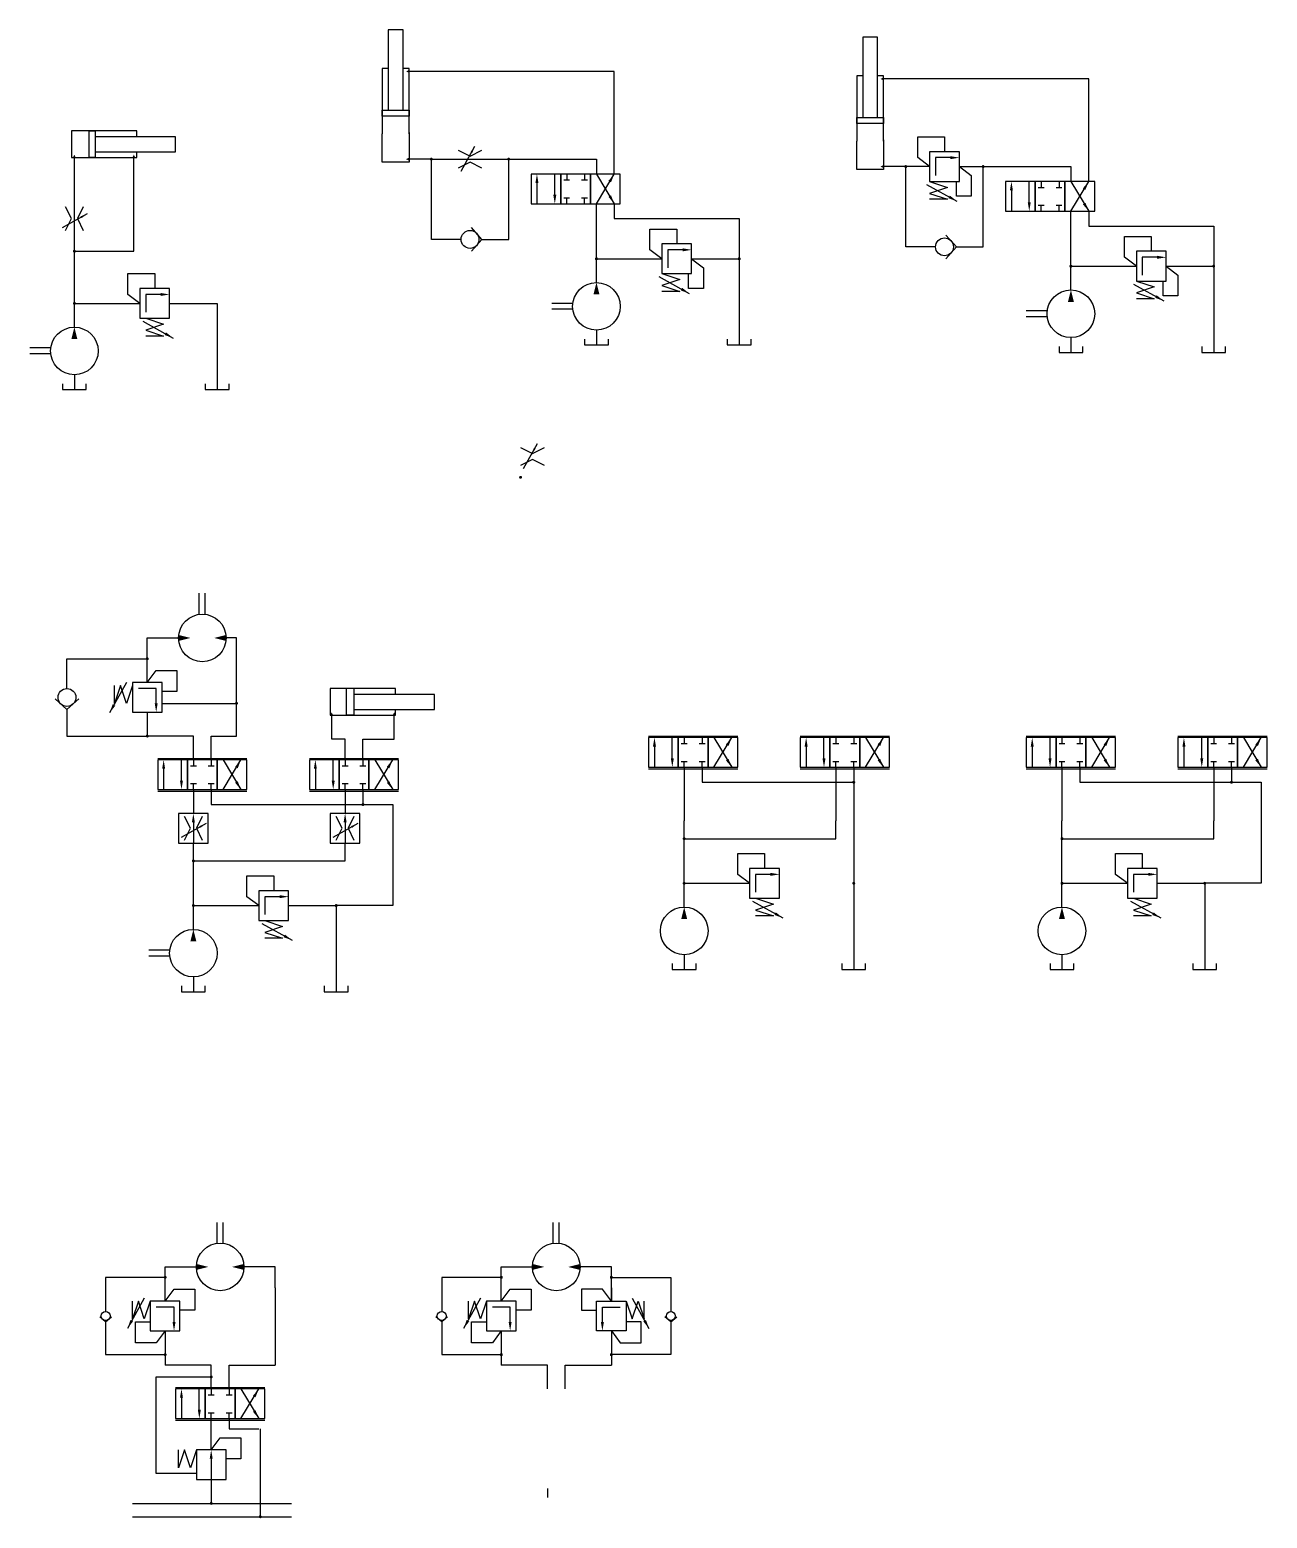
# Model space of a CAD drawing. Header units: inches. Extents: x 0 to 281, y -41 to 106.
# Drawn here: x 49.22 to 75.22, y 1.06 to 32.34 of the extents above; entities that cross this region are included whole.
import ezdxf
from ezdxf.lldxf.tags import DXFTag

# ---------------------------------------------------------------- set-up
doc = ezdxf.new("R2010")
doc.units = ezdxf.units.IN
doc.header["$LTSCALE"] = 0.08
doc.header["$MEASUREMENT"] = 0
tags = doc.linetypes.add('HIDDEN', pattern=[0.375, 0.25, -0.125]).pattern_tags.tags
tags[6:7] = [DXFTag(74, 4), DXFTag(75, 0), DXFTag(340, '0'), DXFTag(46, 1.0), DXFTag(50, 0.0), DXFTag(44, 0.0), DXFTag(45, 0.0)]
tags[4:5] = [DXFTag(74, 4), DXFTag(75, 0), DXFTag(340, '0'), DXFTag(46, 1.0), DXFTag(50, 0.0), DXFTag(44, 0.0), DXFTag(45, 0.0)]
tags = doc.linetypes.add('HIDDEN4', pattern=[0.09375, 0.0625, -0.03125]).pattern_tags.tags
tags[6:7] = [DXFTag(74, 4), DXFTag(75, 0), DXFTag(340, '0'), DXFTag(46, 1.0), DXFTag(50, 0.0), DXFTag(44, 0.0), DXFTag(45, 0.0)]
tags[4:5] = [DXFTag(74, 4), DXFTag(75, 0), DXFTag(340, '0'), DXFTag(46, 1.0), DXFTag(50, 0.0), DXFTag(44, 0.0), DXFTag(45, 0.0)]

msp = doc.modelspace()

# ---------------------------------------------------------------- linework, layer by layer
for p, q in [((58.281, 29.375), (58.573, 29.901)), ((68.125, 29.781), (68.125, 29.156)), ((68.75, 29.781), (68.125, 29.781)), ((68.75, 29.156), (68.75, 29.781)), ((59.75, 29.312), (59.75, 28.688)), ((60.375, 29.312), (59.75, 29.312)), ((60.375, 29.312), (60.375, 28.688)), ((61, 29.312), (60.375, 29.312)), ((60.375, 28.688), (60.375, 29.312)), ((61, 28.688), (61, 29.312)), ((61, 29.312), (61, 28.688)), ((61.625, 29.312), (61, 29.312)), ((61, 28.688), (61, 29.312)), ((61.125, 28.688), (61.5, 29.312)), ((61.125, 29.312), (61.5, 28.688)), ((61.625, 28.688), (61.625, 29.312)), ((68.062, 29.094), (68.7, 28.74)), ((68.125, 29.156), (68.75, 29.156)), ((68.125, 29.156), (68.5, 29.031)), ((69.719, 29.156), (69.719, 28.531)), ((70.344, 29.156), (69.719, 29.156)), ((70.344, 29.156), (70.344, 28.531)), ((70.969, 29.156), (70.344, 29.156)), ((70.344, 28.531), (70.344, 29.156)), ((70.969, 28.531), (70.969, 29.156)), ((70.969, 29.156), (70.969, 28.531)), ((71.594, 29.156), (70.969, 29.156)), ((70.969, 28.531), (70.969, 29.156)), ((71.094, 28.531), (71.469, 29.156)), ((71.094, 29.156), (71.469, 28.531)), ((71.594, 28.531), (71.594, 29.156)), ((68.5, 29.031), (68.125, 28.906)), ((68.125, 28.906), (68.5, 28.781)), ((68.5, 28.781), (68.125, 28.781)), ((49.906, 28.188), (50.432, 28.479)), ((59.75, 28.688), (60.375, 28.688)), ((60.375, 28.688), (61, 28.688)), ((61, 28.688), (61.625, 28.688)), ((69.719, 28.531), (70.344, 28.531)), ((70.344, 28.531), (70.969, 28.531)), ((70.969, 28.531), (71.594, 28.531)), ((62.5, 27.844), (62.5, 27.219)), ((63.125, 27.844), (62.5, 27.844)), ((63.125, 27.219), (63.125, 27.844)), ((72.469, 27.688), (72.469, 27.062)), ((73.094, 27.688), (72.469, 27.688)), ((73.094, 27.062), (73.094, 27.688)), ((62.5, 27.219), (63.125, 27.219)), ((62.5, 27.219), (62.875, 27.094)), ((51.531, 26.906), (51.531, 26.281)), ((52.156, 26.906), (51.531, 26.906)), ((52.156, 26.281), (52.156, 26.906)), ((62.438, 27.156), (63.075, 26.802)), ((62.875, 27.094), (62.5, 26.969)), ((62.5, 26.969), (62.875, 26.844)), ((72.406, 27), (73.044, 26.646)), ((72.469, 27.062), (73.094, 27.062)), ((72.469, 27.062), (72.844, 26.938)), ((72.844, 26.938), (72.469, 26.812)), ((62.875, 26.844), (62.5, 26.844)), ((72.469, 26.812), (72.844, 26.688)), ((72.844, 26.688), (72.469, 26.688)), ((51.531, 26.281), (52.156, 26.281)), ((51.656, 26.281), (52.031, 26.156)), ((51.594, 26.219), (52.231, 25.865)), ((52.031, 26.156), (51.656, 26.031)), ((51.656, 26.031), (52.031, 25.906)), ((52.031, 25.906), (51.656, 25.906)), ((60.875, 25.844), (60.875, 25.719)), ((60.875, 25.719), (61.375, 25.719)), ((61.375, 25.719), (61.375, 25.844)), ((63.875, 25.844), (63.875, 25.719)), ((63.875, 25.719), (64.375, 25.719)), ((64.375, 25.719), (64.375, 25.844)), ((70.844, 25.688), (70.844, 25.562)), ((71.344, 25.562), (71.344, 25.688)), ((73.844, 25.688), (73.844, 25.562)), ((74.344, 25.562), (74.344, 25.688)), ((70.844, 25.562), (71.344, 25.562)), ((73.844, 25.562), (74.344, 25.562)), ((49.906, 24.906), (49.906, 24.781)), ((49.906, 24.781), (50.406, 24.781)), ((50.406, 24.781), (50.406, 24.906)), ((52.906, 24.906), (52.906, 24.781)), ((52.906, 24.781), (53.406, 24.781)), ((53.406, 24.781), (53.406, 24.906)), ((59.594, 23.125), (59.886, 23.651)), ((51.25, 18.625), (50.896, 17.988)), ((51.125, 18.562), (51, 18.188)), ((51, 18.188), (51, 18.562)), ((51.25, 18.188), (51.125, 18.562)), ((51.375, 18.562), (51.25, 18.188)), ((52, 18.625), (51.375, 18.625)), ((51.375, 18.625), (51.375, 18)), ((52, 18), (52, 18.625)), ((51.375, 18), (52, 18)), ((62.219, 17.5), (64.094, 17.5)), ((62.219, 17.469), (62.219, 16.844)), ((62.844, 17.469), (62.219, 17.469)), ((62.844, 17.469), (62.844, 16.844)), ((63.469, 17.469), (62.844, 17.469)), ((62.844, 16.844), (62.844, 17.469)), ((63.469, 16.844), (63.469, 17.469)), ((63.469, 17.469), (63.469, 16.844)), ((64.094, 17.469), (63.469, 17.469)), ((63.469, 16.844), (63.469, 17.469)), ((63.594, 16.844), (63.969, 17.469)), ((63.594, 17.469), (63.969, 16.844)), ((64.094, 16.844), (64.094, 17.469)), ((65.406, 17.5), (67.281, 17.5)), ((65.406, 17.469), (65.406, 16.844)), ((66.031, 17.469), (65.406, 17.469)), ((66.031, 17.469), (66.031, 16.844)), ((66.656, 17.469), (66.031, 17.469)), ((66.031, 16.844), (66.031, 17.469)), ((66.656, 16.844), (66.656, 17.469)), ((66.656, 17.469), (66.656, 16.844)), ((67.281, 17.469), (66.656, 17.469)), ((66.656, 16.844), (66.656, 17.469)), ((66.781, 16.844), (67.156, 17.469)), ((66.781, 17.469), (67.156, 16.844)), ((67.281, 16.844), (67.281, 17.469)), ((70.156, 17.5), (72.031, 17.5)), ((70.156, 17.469), (70.156, 16.844)), ((70.781, 17.469), (70.156, 17.469)), ((70.781, 17.469), (70.781, 16.844)), ((71.406, 17.469), (70.781, 17.469)), ((70.781, 16.844), (70.781, 17.469)), ((71.406, 16.844), (71.406, 17.469)), ((71.406, 17.469), (71.406, 16.844)), ((72.031, 17.469), (71.406, 17.469)), ((71.406, 16.844), (71.406, 17.469)), ((71.531, 16.844), (71.906, 17.469)), ((71.531, 17.469), (71.906, 16.844)), ((72.031, 16.844), (72.031, 17.469)), ((73.344, 17.5), (75.219, 17.5)), ((73.344, 17.469), (73.344, 16.844)), ((73.969, 17.469), (73.344, 17.469)), ((73.969, 17.469), (73.969, 16.844)), ((74.594, 17.469), (73.969, 17.469)), ((73.969, 16.844), (73.969, 17.469)), ((74.594, 16.844), (74.594, 17.469)), ((74.594, 17.469), (74.594, 16.844)), ((75.219, 17.469), (74.594, 17.469)), ((74.594, 16.844), (74.594, 17.469)), ((74.719, 16.844), (75.094, 17.469)), ((74.719, 17.469), (75.094, 16.844)), ((75.219, 16.844), (75.219, 17.469)), ((51.906, 17.031), (53.781, 17.031)), ((51.906, 17), (51.906, 16.375)), ((52.531, 17), (51.906, 17)), ((52.531, 17), (52.531, 16.375)), ((53.156, 17), (52.531, 17)), ((52.531, 16.375), (52.531, 17)), ((53.156, 16.375), (53.156, 17)), ((53.156, 17), (53.156, 16.375)), ((53.781, 17), (53.156, 17)), ((53.156, 16.375), (53.156, 17)), ((53.281, 16.375), (53.656, 17)), ((53.281, 17), (53.656, 16.375)), ((53.781, 16.375), (53.781, 17)), ((55.094, 17.031), (56.969, 17.031)), ((55.094, 17), (55.094, 16.375)), ((55.719, 17), (55.094, 17)), ((55.719, 17), (55.719, 16.375)), ((56.344, 17), (55.719, 17)), ((55.719, 16.375), (55.719, 17)), ((56.344, 16.375), (56.344, 17)), ((56.344, 17), (56.344, 16.375)), ((56.969, 17), (56.344, 17)), ((56.344, 16.375), (56.344, 17)), ((56.469, 16.375), (56.844, 17)), ((56.469, 17), (56.844, 16.375)), ((56.969, 16.375), (56.969, 17)), ((62.219, 16.844), (62.844, 16.844)), ((62.219, 16.812), (64.094, 16.812)), ((62.844, 16.844), (63.469, 16.844)), ((63.469, 16.844), (64.094, 16.844)), ((65.406, 16.844), (66.031, 16.844)), ((65.406, 16.812), (67.281, 16.812)), ((66.031, 16.844), (66.656, 16.844)), ((66.656, 16.844), (67.281, 16.844)), ((70.156, 16.844), (70.781, 16.844)), ((70.156, 16.812), (72.031, 16.812)), ((70.781, 16.844), (71.406, 16.844)), ((71.406, 16.844), (72.031, 16.844)), ((73.344, 16.844), (73.969, 16.844)), ((73.344, 16.812), (75.219, 16.812)), ((73.969, 16.844), (74.594, 16.844)), ((74.594, 16.844), (75.219, 16.844)), ((51.906, 16.375), (52.531, 16.375)), ((51.906, 16.344), (53.781, 16.344)), ((52.531, 16.375), (53.156, 16.375)), ((53.156, 16.375), (53.781, 16.375)), ((55.094, 16.375), (55.719, 16.375)), ((55.094, 16.344), (56.969, 16.344)), ((55.719, 16.375), (56.344, 16.375)), ((56.344, 16.375), (56.969, 16.375)), ((52.344, 15.875), (52.344, 15.25)), ((52.969, 15.875), (52.344, 15.875)), ((52.406, 15.375), (52.932, 15.667)), ((52.969, 15.25), (52.969, 15.875)), ((55.531, 15.875), (55.531, 15.25)), ((56.156, 15.875), (55.531, 15.875)), ((55.594, 15.375), (56.119, 15.667)), ((56.156, 15.25), (56.156, 15.875)), ((52.344, 15.25), (52.969, 15.25)), ((55.531, 15.25), (56.156, 15.25)), ((64.344, 14.719), (64.344, 14.094)), ((64.969, 14.719), (64.344, 14.719)), ((64.969, 14.094), (64.969, 14.719)), ((72.281, 14.719), (72.281, 14.094)), ((72.906, 14.719), (72.281, 14.719)), ((72.906, 14.094), (72.906, 14.719)), ((54.031, 14.25), (54.031, 13.625)), ((54.656, 14.25), (54.031, 14.25)), ((54.656, 13.625), (54.656, 14.25)), ((64.344, 14.094), (64.969, 14.094)), ((64.469, 14.094), (64.844, 13.969)), ((72.281, 14.094), (72.906, 14.094)), ((72.406, 14.094), (72.781, 13.969)), ((64.406, 14.031), (65.044, 13.677)), ((64.844, 13.969), (64.469, 13.844)), ((64.469, 13.844), (64.844, 13.719)), ((72.344, 14.031), (72.981, 13.677)), ((72.781, 13.969), (72.406, 13.844)), ((72.406, 13.844), (72.781, 13.719)), ((54.031, 13.625), (54.656, 13.625)), ((54.094, 13.562), (54.731, 13.209)), ((54.156, 13.625), (54.531, 13.5)), ((54.531, 13.5), (54.156, 13.375)), ((64.844, 13.719), (64.469, 13.719)), ((72.781, 13.719), (72.406, 13.719)), ((54.156, 13.375), (54.531, 13.25)), ((54.531, 13.25), (54.156, 13.25)), ((62.719, 12.719), (62.719, 12.594)), ((62.719, 12.594), (63.219, 12.594)), ((63.219, 12.594), (63.219, 12.719)), ((66.281, 12.719), (66.281, 12.594)), ((66.281, 12.594), (66.781, 12.594)), ((66.781, 12.594), (66.781, 12.719)), ((70.656, 12.719), (70.656, 12.594)), ((70.656, 12.594), (71.156, 12.594)), ((71.156, 12.594), (71.156, 12.719)), ((73.656, 12.719), (73.656, 12.594)), ((73.656, 12.594), (74.156, 12.594)), ((74.156, 12.594), (74.156, 12.719)), ((52.406, 12.25), (52.406, 12.125)), ((52.906, 12.125), (52.906, 12.25)), ((55.406, 12.25), (55.406, 12.125)), ((55.906, 12.125), (55.906, 12.25)), ((52.406, 12.125), (52.906, 12.125)), ((55.406, 12.125), (55.906, 12.125)), ((51.625, 5.688), (51.271, 5.05)), ((58.688, 5.688), (58.334, 5.05)), ((61.875, 5.688), (62.229, 5.05)), ((51.5, 5.625), (51.375, 5.25)), ((51.375, 5.25), (51.375, 5.625)), ((51.625, 5.25), (51.5, 5.625)), ((51.75, 5.625), (51.625, 5.25)), ((52.375, 5.625), (51.75, 5.625)), ((51.75, 5.625), (51.75, 5)), ((52.375, 5), (52.375, 5.625)), ((58.562, 5.625), (58.438, 5.25)), ((58.438, 5.25), (58.438, 5.625)), ((58.688, 5.25), (58.562, 5.625)), ((58.812, 5.625), (58.688, 5.25)), ((59.438, 5.625), (58.812, 5.625)), ((58.812, 5.625), (58.812, 5)), ((59.438, 5), (59.438, 5.625)), ((61.125, 5.625), (61.75, 5.625)), ((61.125, 5), (61.125, 5.625)), ((61.75, 5.625), (61.75, 5)), ((61.75, 5.625), (61.875, 5.25)), ((61.875, 5.25), (62, 5.625)), ((62, 5.625), (62.125, 5.25)), ((62.125, 5.25), (62.125, 5.625)), ((51.75, 5), (52.375, 5)), ((58.812, 5), (59.438, 5)), ((61.75, 5), (61.125, 5)), ((52.281, 3.812), (54.156, 3.812)), ((52.281, 3.781), (52.281, 3.156)), ((52.906, 3.781), (52.281, 3.781)), ((52.906, 3.781), (52.906, 3.156)), ((53.531, 3.781), (52.906, 3.781)), ((52.906, 3.156), (52.906, 3.781)), ((53.531, 3.156), (53.531, 3.781)), ((53.531, 3.781), (53.531, 3.156)), ((54.156, 3.781), (53.531, 3.781)), ((53.531, 3.156), (53.531, 3.781)), ((53.656, 3.156), (54.031, 3.781)), ((53.656, 3.781), (54.031, 3.156)), ((54.156, 3.156), (54.156, 3.781)), ((52.281, 3.156), (52.906, 3.156)), ((52.906, 3.156), (53.531, 3.156)), ((53.531, 3.156), (54.156, 3.156)), ((52.281, 3.125), (54.156, 3.125)), ((52.469, 2.5), (52.344, 2.125)), ((52.344, 2.125), (52.344, 2.5)), ((52.594, 2.125), (52.469, 2.5)), ((52.719, 2.5), (52.594, 2.125)), ((52.719, 2.5), (52.719, 1.875)), ((53.344, 2.5), (52.719, 2.5)), ((53.344, 1.875), (53.344, 2.5)), ((52.719, 1.875), (53.344, 1.875))]:
    msp.add_line(p, q)
for points in [[(56.75, 30.656), (57.063, 30.656), (57.063, 32.344), (56.75, 32.344), (56.75, 30.656)], [(66.719, 30.5), (67.031, 30.5), (67.031, 32.188), (66.719, 32.188), (66.719, 30.5)], [(56.75, 31.531), (56.625, 31.531), (56.625, 30.156)], [(57.188, 30.156), (57.188, 30.156), (57.188, 31.531), (57.063, 31.531)], [(61.5, 29.312), (61.5, 31.469), (57.188, 31.469)], [(66.719, 31.375), (66.594, 31.375), (66.594, 30)], [(67.156, 30), (67.156, 30), (67.156, 31.375), (67.031, 31.375)], [(71.469, 29.156), (71.469, 31.312), (67.156, 31.312)], [(56.625, 30.656), (57.188, 30.656), (57.188, 30.531), (56.625, 30.531), (56.625, 30.656)], [(66.594, 30.5), (67.156, 30.5), (67.156, 30.375), (66.594, 30.375), (66.594, 30.5)], [(51.469, 30.094), (51.469, 30.219), (50.094, 30.219), (50.094, 29.656), (51.469, 29.656), (51.469, 29.781)], [(50.594, 30.219), (50.594, 29.656), (50.469, 29.656), (50.469, 30.219), (50.594, 30.219)], [(50.594, 30.094), (50.594, 29.781), (52.281, 29.781), (52.281, 30.094), (50.594, 30.094)], [(57.188, 30.188), (57.188, 29.562), (56.625, 29.562), (56.625, 30.156)], [(67.156, 30.031), (67.156, 29.406), (66.594, 29.406), (66.594, 30)], [(58.219, 29.812), (58.469, 29.688), (58.719, 29.812)], [(50.156, 28.656), (50.156, 29.656)], [(50.156, 27.688), (51.406, 27.688), (51.406, 29.656)], [(57.656, 29.625), (57.188, 29.625)], [(58.281, 27.938), (57.656, 27.938), (57.656, 29.625)], [(57.656, 29.625), (59.281, 29.625)], [(58.719, 29.438), (58.469, 29.562), (58.219, 29.438)], [(58.719, 27.938), (59.281, 27.938), (59.281, 29.625)], [(59.281, 29.625), (61.125, 29.625), (61.125, 29.312)], [(67.625, 29.469), (67.156, 29.469)], [(68.125, 29.469), (67.625, 29.469)], [(68.25, 27.781), (67.625, 27.781), (67.625, 29.469)], [(68.562, 29.656), (68.25, 29.656), (68.25, 29.281)], [(68.688, 27.781), (69.25, 27.781), (69.25, 29.469)], [(68.75, 29.469), (69.25, 29.469)], [(69.25, 29.469), (71.094, 29.469), (71.094, 29.156)], [(59.875, 29.125), (59.875, 28.688)], [(60.25, 28.875), (60.25, 29.312)], [(60.438, 29.188), (60.562, 29.188)], [(60.5, 29.312), (60.5, 29.188)], [(60.812, 29.188), (60.938, 29.188)], [(60.875, 29.312), (60.875, 29.188)], [(70.219, 28.719), (70.219, 29.156)], [(70.469, 29.156), (70.469, 29.031)], [(70.844, 29.156), (70.844, 29.031)], [(60.438, 28.812), (60.562, 28.812)], [(60.5, 28.688), (60.5, 28.812)], [(60.812, 28.812), (60.938, 28.812)], [(60.875, 28.688), (60.875, 28.812)], [(69.844, 28.969), (69.844, 28.531)], [(70.406, 29.031), (70.531, 29.031)], [(70.781, 29.031), (70.906, 29.031)], [(49.969, 28.125), (50.094, 28.375), (49.969, 28.625)], [(50.156, 28.031), (50.156, 28.656)], [(50.344, 28.625), (50.219, 28.375), (50.344, 28.125)], [(61.125, 27.031), (61.125, 28.688)], [(61.5, 28.688), (61.5, 28.375), (64.125, 28.375), (64.125, 27.531)], [(70.406, 28.656), (70.531, 28.656)], [(70.469, 28.531), (70.469, 28.656)], [(70.781, 28.656), (70.906, 28.656)], [(70.844, 28.531), (70.844, 28.656)], [(71.094, 26.875), (71.094, 28.531)], [(71.469, 28.531), (71.469, 28.219), (74.094, 28.219), (74.094, 27.375)], [(58.719, 27.938), (58.5, 28.186)], [(50.156, 26.094), (50.156, 28.031)], [(58.719, 27.938), (58.5, 27.689)], [(68.688, 27.781), (68.469, 28.029)], [(61.125, 27.531), (62.5, 27.531)], [(62.938, 27.719), (62.625, 27.719), (62.625, 27.344)], [(63.125, 27.531), (64.125, 27.531), (64.125, 25.719)], [(68.688, 27.781), (68.469, 27.533)], [(72.906, 27.562), (72.594, 27.562), (72.594, 27.188)], [(71.094, 27.375), (72.469, 27.375)], [(73.094, 27.375), (74.094, 27.375), (74.094, 25.562)], [(50.156, 26.594), (51.531, 26.594)], [(51.969, 26.781), (51.656, 26.781), (51.656, 26.406)], [(52.156, 26.594), (53.156, 26.594), (53.156, 24.781)], [(60.629, 26.594), (60.188, 26.594)], [(60.629, 26.469), (60.188, 26.469)], [(70.598, 26.438), (70.156, 26.438)], [(70.598, 26.312), (70.156, 26.312)], [(61.125, 26.031), (61.125, 25.719)], [(49.66, 25.656), (49.219, 25.656)], [(71.094, 25.875), (71.094, 25.562)], [(49.66, 25.531), (49.219, 25.531)], [(50.156, 25.094), (50.156, 24.781)], [(59.531, 23.562), (59.781, 23.438), (60.031, 23.562)], [(60.031, 23.188), (59.781, 23.312), (59.531, 23.188)], [(52.781, 20.059), (52.781, 20.5)], [(52.906, 20.059), (52.906, 20.5)], [(51.688, 19.125), (51.688, 19.562), (52.344, 19.562)], [(53.562, 18.188), (53.562, 19.562), (53.344, 19.562)], [(50, 18.5), (50, 19.125), (51.688, 19.125)], [(51.688, 18.625), (51.688, 19.125)], [(51.875, 18.188), (51.875, 18.5), (51.5, 18.5)], [(56.906, 18.375), (56.906, 18.5), (55.531, 18.5), (55.531, 17.938), (56.906, 17.938), (56.906, 18.062)], [(56.031, 18.5), (56.031, 17.938), (55.875, 17.938), (55.875, 18.5)], [(50, 18.062), (49.752, 18.281)], [(50, 18.062), (50.248, 18.281)], [(53.031, 17), (53.031, 17.5), (53.562, 17.5), (53.562, 18.188)], [(56.031, 18.375), (56.031, 18.062), (57.719, 18.062), (57.719, 18.375), (56.031, 18.375)], [(50, 18.062), (50, 17.5), (51.688, 17.5)], [(51.688, 18), (51.688, 17.5)], [(55.844, 17), (55.844, 17.438), (55.562, 17.438), (55.562, 17.938)], [(56.219, 17), (56.219, 17.438), (56.875, 17.438), (56.875, 17.938)], [(52.656, 17), (52.656, 17.5), (51.688, 17.5)], [(62.344, 17.281), (62.344, 16.844)], [(62.719, 17.031), (62.719, 17.469)], [(62.906, 17.344), (63.031, 17.344)], [(62.969, 17.469), (62.969, 17.344)], [(63.281, 17.344), (63.406, 17.344)], [(63.344, 17.469), (63.344, 17.344)], [(65.531, 17.281), (65.531, 16.844)], [(65.906, 17.031), (65.906, 17.469)], [(66.094, 17.344), (66.219, 17.344)], [(66.156, 17.469), (66.156, 17.344)], [(66.469, 17.344), (66.594, 17.344)], [(66.531, 17.469), (66.531, 17.344)], [(70.281, 17.281), (70.281, 16.844)], [(70.656, 17.031), (70.656, 17.469)], [(70.844, 17.344), (70.969, 17.344)], [(70.906, 17.469), (70.906, 17.344)], [(71.219, 17.344), (71.344, 17.344)], [(71.281, 17.469), (71.281, 17.344)], [(73.469, 17.281), (73.469, 16.844)], [(73.844, 17.031), (73.844, 17.469)], [(74.031, 17.344), (74.156, 17.344)], [(74.094, 17.469), (74.094, 17.344)], [(74.406, 17.344), (74.531, 17.344)], [(74.469, 17.469), (74.469, 17.344)], [(52.406, 16.562), (52.406, 17)], [(52.656, 17), (52.656, 16.875)], [(53.031, 17), (53.031, 16.875)], [(55.594, 16.562), (55.594, 17)], [(55.844, 17), (55.844, 16.875)], [(56.219, 17), (56.219, 16.875)], [(62.906, 16.969), (63.031, 16.969)], [(62.969, 16.844), (62.969, 16.969)], [(63.281, 16.969), (63.406, 16.969)], [(63.344, 16.844), (63.344, 16.969)], [(66.094, 16.969), (66.219, 16.969)], [(66.156, 16.844), (66.156, 16.969)], [(66.469, 16.969), (66.594, 16.969)], [(66.531, 16.844), (66.531, 16.969)], [(70.844, 16.969), (70.969, 16.969)], [(70.906, 16.844), (70.906, 16.969)], [(71.219, 16.969), (71.344, 16.969)], [(71.281, 16.844), (71.281, 16.969)], [(74.031, 16.969), (74.156, 16.969)], [(74.094, 16.844), (74.094, 16.969)], [(74.406, 16.969), (74.531, 16.969)], [(74.469, 16.844), (74.469, 16.969)], [(52.031, 16.812), (52.031, 16.375)], [(52.594, 16.875), (52.719, 16.875)], [(52.969, 16.875), (53.094, 16.875)], [(55.219, 16.812), (55.219, 16.375)], [(55.781, 16.875), (55.906, 16.875)], [(56.156, 16.875), (56.281, 16.875)], [(62.969, 16.844), (62.969, 16.344)], [(63.344, 16.844), (63.344, 16.531)], [(66.156, 16.844), (66.156, 16.344)], [(66.531, 16.844), (66.531, 16.531)], [(70.906, 16.844), (70.906, 16.344)], [(71.281, 16.844), (71.281, 16.531)], [(74.094, 16.844), (74.094, 16.344)], [(74.469, 16.844), (74.469, 16.531)], [(52.594, 16.5), (52.719, 16.5)], [(52.656, 16.375), (52.656, 16.5)], [(52.656, 16.375), (52.656, 15.875)], [(52.969, 16.5), (53.094, 16.5)], [(53.031, 16.375), (53.031, 16.5)], [(53.031, 16.375), (53.031, 16.062)], [(55.781, 16.5), (55.906, 16.5)], [(55.844, 16.375), (55.844, 16.5)], [(55.844, 16.375), (55.844, 15.875)], [(56.156, 16.5), (56.281, 16.5)], [(56.219, 16.375), (56.219, 16.5)], [(56.219, 16.375), (56.219, 16.062)], [(62.969, 16.344), (62.969, 15.719)], [(63.344, 16.531), (66.531, 16.531)], [(66.156, 16.344), (66.156, 15.719)], [(66.531, 16.531), (66.531, 12.594)], [(70.906, 16.344), (70.906, 15.719)], [(71.281, 16.531), (75.094, 16.531), (75.094, 14.406), (73.906, 14.406)], [(74.094, 16.344), (74.094, 15.719)], [(53.031, 16.062), (56.844, 16.062), (56.844, 13.938), (55.656, 13.938)], [(52.469, 15.312), (52.594, 15.562), (52.469, 15.812)], [(52.656, 15.688), (52.656, 15.25)], [(52.844, 15.812), (52.719, 15.562), (52.844, 15.312)], [(55.656, 15.312), (55.781, 15.562), (55.656, 15.812)], [(55.844, 15.688), (55.844, 15.25)], [(56.031, 15.812), (55.906, 15.562), (56.031, 15.312)], [(62.969, 13.906), (62.969, 15.719)], [(62.969, 15.344), (66.156, 15.344), (66.156, 15.719)], [(70.906, 13.906), (70.906, 15.719)], [(70.906, 15.344), (74.094, 15.344), (74.094, 15.719)], [(52.656, 13.438), (52.656, 15.25)], [(52.656, 14.875), (55.844, 14.875), (55.844, 15.25)], [(62.969, 14.406), (64.344, 14.406)], [(64.781, 14.594), (64.469, 14.594), (64.469, 14.219)], [(70.906, 14.406), (72.281, 14.406)], [(72.719, 14.594), (72.406, 14.594), (72.406, 14.219)], [(72.906, 14.406), (73.906, 14.406), (73.906, 12.594)], [(54.469, 14.125), (54.156, 14.125), (54.156, 13.75)], [(52.656, 13.938), (54.031, 13.938)], [(54.656, 13.938), (55.656, 13.938), (55.656, 12.125)], [(52.16, 13), (51.719, 13)], [(52.16, 12.875), (51.719, 12.875)], [(62.969, 12.906), (62.969, 12.594)], [(70.906, 12.906), (70.906, 12.594)], [(52.656, 12.438), (52.656, 12.125)], [(53.156, 6.84), (53.156, 7.281)], [(53.281, 6.84), (53.281, 7.281)], [(60.219, 6.84), (60.219, 7.281)], [(60.344, 6.84), (60.344, 7.281)], [(52.062, 5.906), (52.062, 6.344), (52.719, 6.344)], [(54.375, 5.906), (54.375, 6.344), (53.719, 6.344)], [(59.125, 5.906), (59.125, 6.344), (59.781, 6.344)], [(61.438, 5.906), (61.438, 6.344), (60.781, 6.344)], [(52.062, 6.125), (50.812, 6.125), (50.812, 5.406)], [(52.062, 5.625), (52.062, 6.125)], [(59.125, 6.125), (57.875, 6.125), (57.875, 5.406)], [(59.125, 5.625), (59.125, 6.125)], [(61.438, 5.625), (61.438, 6.125)], [(61.438, 6.125), (62.688, 6.125), (62.688, 5.406)], [(54.375, 5.906), (54.375, 4.281)], [(61.438, 5.906), (61.438, 5.625)], [(52.25, 5.187), (52.25, 5.5), (51.875, 5.5)], [(59.312, 5.187), (59.312, 5.5), (58.938, 5.5)], [(61.25, 5.187), (61.25, 5.5), (61.625, 5.5)], [(50.812, 5.187), (50.688, 5.297)], [(50.812, 5.187), (50.937, 5.297)], [(50.812, 5.187), (50.812, 4.5), (52.062, 4.5)], [(57.875, 5.187), (57.751, 5.297)], [(57.875, 5.187), (57.999, 5.297)], [(57.875, 5.187), (57.875, 4.5), (59.125, 4.5)], [(62.688, 5.187), (62.688, 4.5), (61.438, 4.5)], [(62.688, 5.187), (62.563, 5.297)], [(62.688, 5.187), (62.812, 5.297)], [(52.062, 5), (52.062, 4.5)], [(59.125, 5), (59.125, 4.5)], [(61.438, 5), (61.438, 4.5)], [(61.438, 5), (61.438, 4.281)], [(52.062, 4.5), (52.062, 4.281)], [(59.125, 4.5), (59.125, 4.281)], [(53.031, 3.781), (53.031, 4.281), (52.062, 4.281)], [(53.406, 3.781), (53.406, 4.281), (54.375, 4.281)], [(60.094, 3.781), (60.094, 4.281), (59.125, 4.281)], [(60.469, 3.781), (60.469, 4.281), (61.438, 4.281)], [(52.781, 3.344), (52.781, 3.781)], [(53.031, 3.781), (53.031, 3.656)], [(53.406, 3.781), (53.406, 3.656)], [(52.406, 3.594), (52.406, 3.156)], [(52.969, 3.656), (53.094, 3.656)], [(53.344, 3.656), (53.469, 3.656)], [(52.969, 3.281), (53.094, 3.281)], [(53.031, 3.156), (53.031, 3.281)], [(53.031, 2.5), (53.031, 3.156)], [(53.344, 3.281), (53.469, 3.281)], [(53.406, 3.156), (53.406, 3.281)], [(53.406, 3.156), (53.406, 2.938), (54.031, 2.938)], [(54.062, 2.938), (54.062, 1.094)], [(53.031, 2.312), (53.031, 1.875)], [(53.031, 1.875), (53.031, 1.688)], [(53.031, 1.688), (53.031, 1.375)], [(51.562, 1.375), (54.531, 1.375)], [(51.562, 1.094), (54.531, 1.094)]]:
    msp.add_lwpolyline(points)
for points in [[(57.188, 31.469, 0.0625, 0, 0), (57.125, 31.469, 0, 0, 0)], [(67.156, 31.312, 0.0625, 0, 0), (67.094, 31.312, 0, 0, 0)], [(50.156, 29.656, 0.0625, 0, 0), (50.156, 29.719, 0, 0, 0)], [(51.406, 29.656, 0.0625, 0, 0), (51.406, 29.719, 0, 0, 0)], [(58.573, 29.901, 0, 0.0425, 0), (58.498, 29.765, 0.0425, 0.0425, 0)], [(57.188, 29.625, 0.0625, 0, 0), (57.125, 29.625, 0, 0, 0)], [(67.156, 29.469, 0.0625, 0, 0), (67.094, 29.469, 0, 0, 0)], [(68.75, 29.656, 0, 0.0625, 0), (68.562, 29.656, 0.0625, 0.0625, 0)], [(59.875, 29.312, 0, 0.0625, 0), (59.875, 29.125, 0.0625, 0.0625, 0)], [(61.5, 29.312, 0, 0.0625, 0), (61.404, 29.152, 0.0625, 0.0625, 0)], [(69.844, 29.156, 0, 0.0625, 0), (69.844, 28.969, 0.0625, 0.0625, 0)], [(71.469, 29.156, 0, 0.0625, 0), (71.372, 28.995, 0.0625, 0.0625, 0)], [(60.25, 28.688, 0, 0.0625, 0), (60.25, 28.875, 0.0625, 0.0625, 0)], [(61.5, 28.688, 0, 0.0625, 0), (61.404, 28.848, 0.0625, 0.0625, 0)], [(68.7, 28.74, 0, 0.0625, 0), (68.536, 28.831, 0.0625, 0.0625, 0)], [(50.432, 28.479, 0, 0.0425, 0), (50.297, 28.404, 0.0425, 0.0425, 0)], [(70.219, 28.531, 0, 0.0625, 0), (70.219, 28.719, 0.0625, 0.0625, 0)], [(71.469, 28.531, 0, 0.0625, 0), (71.372, 28.692, 0.0625, 0.0625, 0)], [(63.125, 27.719, 0, 0.0625, 0), (62.938, 27.719, 0.0625, 0.0625, 0)], [(73.094, 27.562, 0, 0.0625, 0), (72.906, 27.562, 0.0625, 0.0625, 0)], [(61.125, 27.031, 0, 0.125, 0), (61.125, 26.781, 0.125, 0.125, 0)], [(63.075, 26.802, 0, 0.0625, 0), (62.911, 26.893, 0.0625, 0.0625, 0)], [(71.094, 26.875, 0, 0.125, 0), (71.094, 26.625, 0.125, 0.125, 0)], [(52.156, 26.781, 0, 0.0625, 0), (51.969, 26.781, 0.0625, 0.0625, 0)], [(73.044, 26.646, 0, 0.0625, 0), (72.88, 26.737, 0.0625, 0.0625, 0)], [(50.156, 26.094, 0, 0.125, 0), (50.156, 25.844, 0.125, 0.125, 0)], [(52.231, 25.865, 0, 0.0625, 0), (52.067, 25.956, 0.0625, 0.0625, 0)], [(59.886, 23.651, 0, 0.0425, 0), (59.811, 23.515, 0.0425, 0.0425, 0)], [(52.594, 19.562, 0, 0.125, 0), (52.344, 19.562, 0.125, 0.125, 0)], [(53.094, 19.562, 0, 0.125, 0), (53.344, 19.562, 0.125, 0.125, 0)], [(50.896, 17.988, 0, 0.0625, 0), (50.987, 18.152, 0.0625, 0.0625, 0)], [(51.875, 18, 0, 0.0625, 0), (51.875, 18.188, 0.0625, 0.0625, 0)], [(55.562, 17.938, 0.0625, 0, 0), (55.562, 18, 0, 0, 0)], [(56.875, 17.938, 0.0625, 0, 0), (56.875, 18, 0, 0, 0)], [(62.344, 17.469, 0, 0.0625, 0), (62.344, 17.281, 0.0625, 0.0625, 0)], [(63.969, 17.469, 0, 0.0625, 0), (63.872, 17.308, 0.0625, 0.0625, 0)], [(65.531, 17.469, 0, 0.0625, 0), (65.531, 17.281, 0.0625, 0.0625, 0)], [(67.156, 17.469, 0, 0.0625, 0), (67.06, 17.308, 0.0625, 0.0625, 0)], [(70.281, 17.469, 0, 0.0625, 0), (70.281, 17.281, 0.0625, 0.0625, 0)], [(71.906, 17.469, 0, 0.0625, 0), (71.81, 17.308, 0.0625, 0.0625, 0)], [(73.469, 17.469, 0, 0.0625, 0), (73.469, 17.281, 0.0625, 0.0625, 0)], [(75.094, 17.469, 0, 0.0625, 0), (74.997, 17.308, 0.0625, 0.0625, 0)], [(52.031, 17, 0, 0.0625, 0), (52.031, 16.812, 0.0625, 0.0625, 0)], [(53.656, 17, 0, 0.0625, 0), (53.56, 16.839, 0.0625, 0.0625, 0)], [(55.219, 17, 0, 0.0625, 0), (55.219, 16.812, 0.0625, 0.0625, 0)], [(56.844, 17, 0, 0.0625, 0), (56.747, 16.839, 0.0625, 0.0625, 0)], [(62.719, 16.844, 0, 0.0625, 0), (62.719, 17.031, 0.0625, 0.0625, 0)], [(63.969, 16.844, 0, 0.0625, 0), (63.872, 17.005, 0.0625, 0.0625, 0)], [(65.906, 16.844, 0, 0.0625, 0), (65.906, 17.031, 0.0625, 0.0625, 0)], [(67.156, 16.844, 0, 0.0625, 0), (67.06, 17.005, 0.0625, 0.0625, 0)], [(70.656, 16.844, 0, 0.0625, 0), (70.656, 17.031, 0.0625, 0.0625, 0)], [(71.906, 16.844, 0, 0.0625, 0), (71.81, 17.005, 0.0625, 0.0625, 0)], [(73.844, 16.844, 0, 0.0625, 0), (73.844, 17.031, 0.0625, 0.0625, 0)], [(75.094, 16.844, 0, 0.0625, 0), (74.997, 17.005, 0.0625, 0.0625, 0)], [(52.406, 16.375, 0, 0.0625, 0), (52.406, 16.562, 0.0625, 0.0625, 0)], [(55.594, 16.375, 0, 0.0625, 0), (55.594, 16.562, 0.0625, 0.0625, 0)], [(53.656, 16.375, 0, 0.0625, 0), (53.56, 16.536, 0.0625, 0.0625, 0)], [(56.844, 16.375, 0, 0.0625, 0), (56.747, 16.536, 0.0625, 0.0625, 0)], [(52.656, 15.875, 0, 0.0625, 0), (52.656, 15.688, 0.0625, 0.0625, 0)], [(52.932, 15.667, 0, 0.0425, 0), (52.797, 15.592, 0.0425, 0.0425, 0)], [(55.844, 15.875, 0, 0.0625, 0), (55.844, 15.688, 0.0625, 0.0625, 0)], [(56.119, 15.667, 0, 0.0425, 0), (55.984, 15.592, 0.0425, 0.0425, 0)], [(64.969, 14.594, 0, 0.0625, 0), (64.781, 14.594, 0.0625, 0.0625, 0)], [(72.906, 14.594, 0, 0.0625, 0), (72.719, 14.594, 0.0625, 0.0625, 0)], [(54.656, 14.125, 0, 0.0625, 0), (54.469, 14.125, 0.0625, 0.0625, 0)], [(62.969, 13.906, 0, 0.125, 0), (62.969, 13.656, 0.125, 0.125, 0)], [(65.044, 13.677, 0, 0.0625, 0), (64.88, 13.768, 0.0625, 0.0625, 0)], [(70.906, 13.906, 0, 0.125, 0), (70.906, 13.656, 0.125, 0.125, 0)], [(72.981, 13.677, 0, 0.0625, 0), (72.817, 13.768, 0.0625, 0.0625, 0)], [(52.656, 13.438, 0, 0.125, 0), (52.656, 13.188, 0.125, 0.125, 0)], [(54.731, 13.209, 0, 0.0625, 0), (54.567, 13.3, 0.0625, 0.0625, 0)], [(52.969, 6.344, 0, 0.125, 0), (52.719, 6.344, 0.125, 0.125, 0)], [(53.469, 6.344, 0, 0.125, 0), (53.719, 6.344, 0.125, 0.125, 0)], [(60.031, 6.344, 0, 0.125, 0), (59.781, 6.344, 0.125, 0.125, 0)], [(60.531, 6.344, 0, 0.125, 0), (60.781, 6.344, 0.125, 0.125, 0)], [(51.271, 5.05, 0, 0.0625, 0), (51.362, 5.214, 0.0625, 0.0625, 0)], [(52.25, 5, 0, 0.0625, 0), (52.25, 5.187, 0.0625, 0.0625, 0)], [(58.334, 5.05, 0, 0.0625, 0), (58.425, 5.214, 0.0625, 0.0625, 0)], [(59.312, 5, 0, 0.0625, 0), (59.312, 5.187, 0.0625, 0.0625, 0)], [(61.25, 5, 0, 0.0625, 0), (61.25, 5.187, 0.0625, 0.0625, 0)], [(62.229, 5.05, 0, 0.0625, 0), (62.138, 5.214, 0.0625, 0.0625, 0)], [(52.406, 3.781, 0, 0.0625, 0), (52.406, 3.594, 0.0625, 0.0625, 0)], [(54.031, 3.781, 0, 0.0625, 0), (53.935, 3.62, 0.0625, 0.0625, 0)], [(52.781, 3.156, 0, 0.0625, 0), (52.781, 3.344, 0.0625, 0.0625, 0)], [(54.031, 3.156, 0, 0.0625, 0), (53.935, 3.317, 0.0625, 0.0625, 0)], [(53.031, 2.5, 0, 0.0625, 0), (53.031, 2.312, 0.0625, 0.0625, 0)]]:
    msp.add_lwpolyline(points, format="xyseb")
at = {"linetype": 'HIDDEN4', "ltscale": 5, "flags": 128}
for points in [[(68.125, 29.469), (67.875, 29.656), (67.875, 30.094), (68.438, 30.094), (68.438, 29.781)], [(68.75, 29.469), (69, 29.281), (69, 28.844), (68.688, 28.844), (68.688, 29.156)], [(62.5, 27.531), (62.25, 27.719), (62.25, 28.156), (62.813, 28.156), (62.813, 27.844)], [(72.469, 27.375), (72.219, 27.562), (72.219, 28), (72.781, 28), (72.781, 27.688)], [(63.125, 27.531), (63.375, 27.344), (63.375, 26.906), (63.062, 26.906), (63.062, 27.219)], [(51.531, 26.594), (51.281, 26.781), (51.281, 27.219), (51.844, 27.219), (51.844, 26.906)], [(73.094, 27.375), (73.344, 27.188), (73.344, 26.75), (73.031, 26.75), (73.031, 27.062)]]:
    msp.add_lwpolyline(points, dxfattribs=at)
at = {"const_width": 0.0312}
for points in [[(57.656, 29.609, 1), (57.656, 29.641, 1)], [(59.281, 29.609, 1), (59.281, 29.641, 1)], [(67.625, 29.453, 1), (67.625, 29.484, 1)], [(69.25, 29.453, 1), (69.25, 29.484, 1)], [(50.141, 27.688, 1), (50.172, 27.688, 1)], [(61.109, 27.531, 1), (61.141, 27.531, 1)], [(64.109, 27.531, 1), (64.141, 27.531, 1)], [(71.078, 27.375, 1), (71.109, 27.375, 1)], [(74.078, 27.375, 1), (74.109, 27.375, 1)], [(50.141, 26.594, 1), (50.172, 26.594, 1)], [(59.516, 22.938, 1), (59.547, 22.938, 1)], [(51.672, 19.125, 1), (51.703, 19.125, 1)], [(53.547, 18.188, 1), (53.578, 18.188, 1)], [(51.672, 17.5, 1), (51.703, 17.5, 1)], [(66.516, 16.531, 1), (66.547, 16.531, 1)], [(74.453, 16.531, 1), (74.484, 16.531, 1)], [(56.203, 16.062, 1), (56.234, 16.062, 1)], [(62.953, 15.344, 1), (62.984, 15.344, 1)], [(70.891, 15.344, 1), (70.922, 15.344, 1)], [(52.641, 14.875, 1), (52.672, 14.875, 1)], [(62.953, 14.406, 1), (62.984, 14.406, 1)], [(66.516, 14.406, 1), (66.547, 14.406, 1)], [(70.891, 14.406, 1), (70.922, 14.406, 1)], [(73.891, 14.406, 1), (73.922, 14.406, 1)], [(52.641, 13.938, 1), (52.672, 13.938, 1)], [(55.641, 13.938, 1), (55.672, 13.938, 1)], [(52.047, 6.125, 1), (52.078, 6.125, 1)], [(59.109, 6.125, 1), (59.141, 6.125, 1)], [(61.453, 6.125, -1), (61.422, 6.125, -1)], [(52.047, 4.5, 1), (52.078, 4.5, 1)], [(59.109, 4.5, 1), (59.141, 4.5, 1)], [(61.453, 4.5, -1), (61.422, 4.5, -1)], [(53.016, 4.031, 1), (53.047, 4.031, 1)], [(53.016, 1.375, 1), (53.047, 1.375, 1)], [(54.047, 1.094, 1), (54.078, 1.094, 1)]]:
    msp.add_lwpolyline(points, format="xyb", close=True, dxfattribs=at)
at = {"linetype": 'HIDDEN', "flags": 128}
for points in [[(51.688, 18.625), (51.875, 18.875), (52.312, 18.875), (52.312, 18.438), (52, 18.438)], [(64.344, 14.406), (64.094, 14.594), (64.094, 15.031), (64.656, 15.031), (64.656, 14.719)], [(72.281, 14.406), (72.031, 14.594), (72.031, 15.031), (72.594, 15.031), (72.594, 14.719)], [(54.031, 13.938), (53.781, 14.125), (53.781, 14.562), (54.344, 14.562), (54.344, 14.25)], [(52.062, 5.625), (52.25, 5.875), (52.688, 5.875), (52.688, 5.438), (52.375, 5.438)], [(59.125, 5.625), (59.312, 5.875), (59.75, 5.875), (59.75, 5.438), (59.438, 5.438)], [(61.438, 5.625), (61.25, 5.875), (60.812, 5.875), (60.812, 5.438), (61.125, 5.438)], [(52.062, 5), (51.875, 4.75), (51.438, 4.75), (51.438, 5.187), (51.75, 5.187)], [(59.125, 5), (58.938, 4.75), (58.5, 4.75), (58.5, 5.187), (58.812, 5.187)], [(61.438, 5), (61.625, 4.75), (62.062, 4.75), (62.062, 5.187), (61.75, 5.187)], [(53.031, 2.5), (53.219, 2.75), (53.656, 2.75), (53.656, 2.312), (53.344, 2.312)]]:
    msp.add_lwpolyline(points, dxfattribs=at)
at = {"linetype": 'HIDDEN'}
for points in [[(52, 18.188), (53.562, 18.188)], [(52.719, 2), (51.875, 2), (51.875, 4.031), (53.031, 4.031)], [(60.094, 1.688), (60.094, 1.5)], [(51.375, 1.375), (51.562, 1.375)], [(54.531, 1.375), (54.719, 1.375)], [(51.375, 1.094), (51.562, 1.094)], [(54.531, 1.094), (54.719, 1.094)]]:
    msp.add_lwpolyline(points, dxfattribs=at)
for centre, radius in [((58.469, 27.938), 0.188), ((68.438, 27.781), 0.188), ((61.125, 26.531), 0.5), ((71.094, 26.375), 0.5), ((50.156, 25.594), 0.5), ((52.844, 19.562), 0.5), ((50, 18.312), 0.188), ((62.969, 13.406), 0.5), ((70.906, 13.406), 0.5), ((52.656, 12.938), 0.5), ((53.219, 6.344), 0.5), ((60.281, 6.344), 0.5), ((50.812, 5.313), 0.0938), ((57.875, 5.313), 0.0938), ((62.688, 5.313), 0.0938)]:
    msp.add_circle(centre, radius)

doc.saveas('drawing.dxf')
